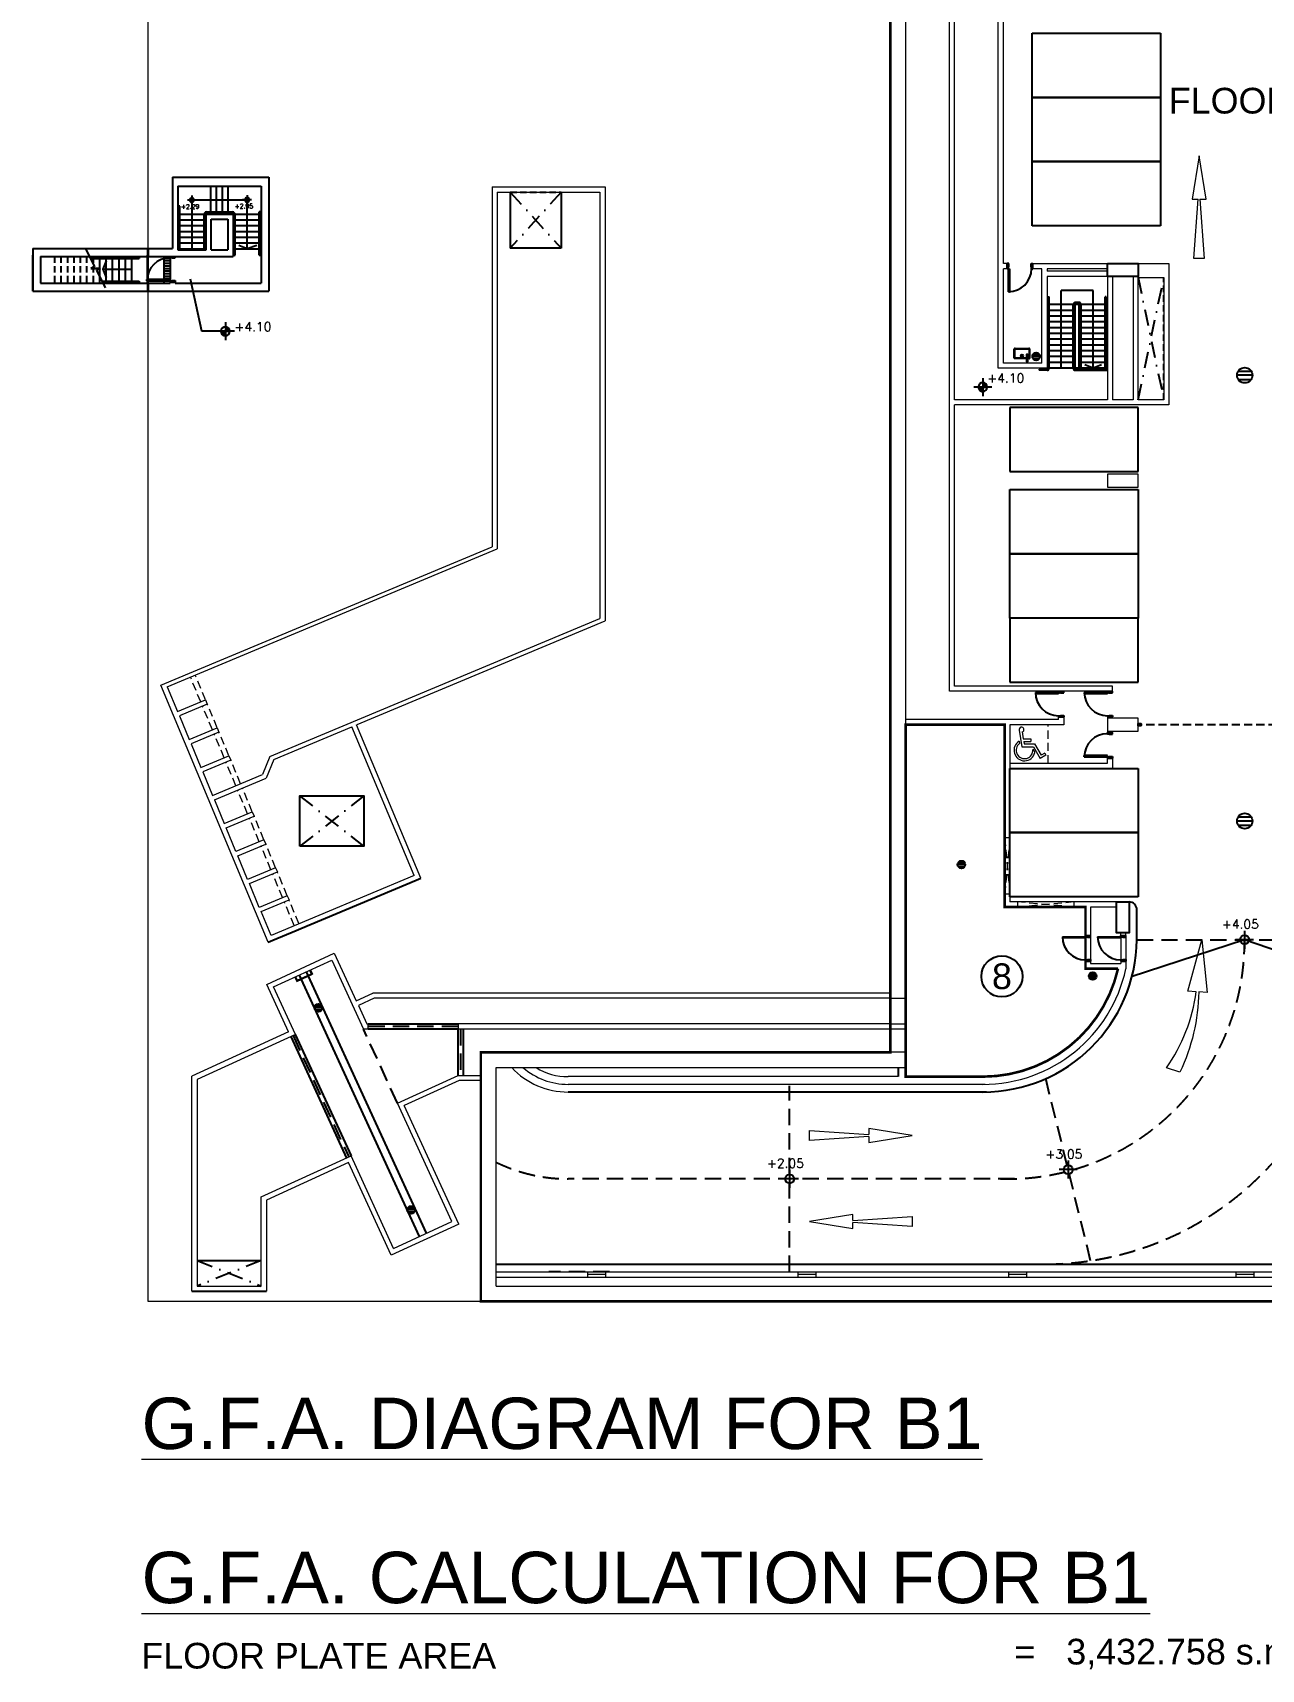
# Model space of a CAD drawing. Header units: millimetres. Extents: x 0 to 570263, y 0 to 232306.
# Drawn here: x 124764 to 172609, y 110732 to 174433 of the extents above; entities that cross this region are included whole.
import ezdxf

# ---------------------------------------------------------------- set-up
doc = ezdxf.new("R2010")
doc.units = ezdxf.units.MM
doc.header["$LTSCALE"] = 100
for name, pattern in [('3B50A-DLN-ARC-DWG-1001-P00-LB01$0$Hidden', [9.525, 6.35, -3.175]), ('3B50A-DLN-ARC-DWG-1001-P00-LB01$0$HIDDENX2', [19.05, 12.7, -6.35]), ('DASHDOT2', [12.7, 6.35, -3.175, 0, -3.175]), ('Hidden', [9.525, 6.35, -3.175]), ('HIDDEN2', [4.7625, 3.175, -1.5875]), ('HIDDENX2', [19.05, 12.7, -6.35])]:
    doc.linetypes.add(name, pattern=pattern)
for name, color, linetype in [('3B50A-DLN-ARC-DWG-1001-P00-LB01$0$3B50A-DLN-ARC-DWG-1002-P00-LB02$0$DLN240__', 1, 'Continuous'), ('3B50A-DLN-ARC-DWG-1001-P00-LB01$0$DLN240__', 1, 'Continuous'), ('3B50A-DLN-ARC-DWG-1001-P00-LB01$0$DLN810__', 7, 'Continuous'), ('3B50A-DLN-ARC-DWG-1001-P00-LB01$0$FITDOOR', 7, 'Continuous'), ('3B50A-DLN-ARC-DWG-1001-P00-LB01$0$LEVEL', 7, 'Continuous'), ('3B50A-DLN-ARC-DWG-1003-P00-LRXX$0$DLN240__', 1, 'Continuous'), ('A-COLS', 3, 'Continuous'), ('DLN030_2', 1, 'Continuous'), ('DLN045__', 7, 'Continuous'), ('DLN08250', 5, 'Continuous'), ('DLN08254', 3, 'Continuous'), ('DLN220__', 7, 'Continuous'), ('DLN240__', 1, 'Continuous'), ('DLN270__', 3, 'Continuous'), ('DLN280__', 3, 'Continuous'), ('DLN318__Louvres', 2, 'Continuous'), ('DLN660', 1, 'Continuous'), ('DLN720__', 4, 'Continuous'), ('DLN810__', 1, 'Continuous'), ('FITDOOR', 7, 'Continuous'), ('LAYOUT', 1, 'Continuous'), ('LEVEL', 1, 'Continuous')]:
    doc.layers.add(name, color=color, linetype=linetype)
for name, color, linetype, lineweight in [('3B50A-DLN-ARC-DWG-1001-P00-LB01$0$A-WALL', 7, 'Continuous', 9), ('A-DOOR', 6, 'Continuous', 9), ('A-WALL', 7, 'Continuous', 9), ('A030_1', 1, 'Continuous', 13), ('A829_ROAD', 1, 'Continuous', 0), ('Cat ladder', 1, 'Continuous', 0), ('Revision', 1, 'Continuous', 9)]:
    doc.layers.add(name, color=color, linetype=linetype, lineweight=lineweight)
doc.styles.add('romans', font='romans.shx')
doc.styles.get("Standard").update_dxf_attribs({"font": 'swiss.ttf'})

# ---------------------------------------------------------------- blocks, each defined once
blk = doc.blocks.new('*X45')
at = {"color": 0}
for p, q in [((45956, 42700), (46156, 42700)), ((45956, 42694), (46156, 42694)), ((45957, 42688), (46156, 42688)), ((45957, 42681), (46156, 42681)), ((45958, 42675), (46156, 42675)), ((45959, 42669), (46156, 42669)), ((45960, 42662), (46156, 42662)), ((45962, 42656), (46156, 42656)), ((45964, 42650), (46156, 42650)), ((45965, 42644), (46156, 42644)), ((45968, 42638), (46156, 42638)), ((45970, 42631), (46156, 42631)), ((45973, 42625), (46156, 42625)), ((45975, 42619), (46156, 42619)), ((45978, 42612), (46156, 42612)), ((45982, 42606), (46156, 42606)), ((45986, 42600), (46156, 42600)), ((45990, 42594), (46156, 42594)), ((45994, 42588), (46156, 42588)), ((45999, 42581), (46156, 42581)), ((46004, 42575), (46156, 42575)), ((46009, 42569), (46156, 42569)), ((46015, 42562), (46156, 42562)), ((46022, 42556), (46156, 42556)), ((46029, 42550), (46156, 42550)), ((46037, 42544), (46156, 42544)), ((46047, 42538), (46156, 42538)), ((46057, 42531), (46156, 42531)), ((46069, 42525), (46156, 42525)), ((46083, 42519), (46156, 42519)), ((46102, 42512), (46156, 42512)), ((46133, 42506), (46156, 42506))]:
    blk.add_line(p, q, dxfattribs=at)
blk = doc.blocks.new('*X44')
at = {"color": 0}
for p, q in [((46156, 42900), (46200, 42900)), ((46156, 42894), (46222, 42894)), ((46156, 42888), (46238, 42888)), ((46156, 42881), (46250, 42881)), ((46156, 42875), (46261, 42875)), ((46156, 42869), (46271, 42869)), ((46156, 42862), (46279, 42862)), ((46156, 42856), (46287, 42856)), ((46156, 42850), (46294, 42850)), ((46156, 42844), (46300, 42844)), ((46156, 42838), (46306, 42838)), ((46156, 42831), (46311, 42831)), ((46156, 42825), (46316, 42825)), ((46156, 42819), (46320, 42819)), ((46156, 42812), (46324, 42812)), ((46156, 42806), (46328, 42806)), ((46156, 42800), (46332, 42800)), ((46156, 42794), (46335, 42794)), ((46156, 42788), (46338, 42788)), ((46156, 42781), (46341, 42781)), ((46156, 42775), (46343, 42775)), ((46156, 42769), (46345, 42769)), ((46156, 42762), (46347, 42762)), ((46156, 42756), (46349, 42756)), ((46156, 42750), (46351, 42750)), ((46156, 42744), (46352, 42744)), ((46156, 42738), (46353, 42738)), ((46156, 42731), (46354, 42731)), ((46156, 42725), (46355, 42725)), ((46156, 42719), (46355, 42719)), ((46156, 42712), (46356, 42712)), ((46156, 42706), (46356, 42706))]:
    blk.add_line(p, q, dxfattribs=at)
blk = doc.blocks.new('ELFIN')
at = {"layer": 'LEVEL'}
for p, q in [((0, 0), (-0.5, 0)), ((0, 0.5), (0, 0)), ((0, 0), (0, -0.5)), ((0.5, 0), (0, 0))]:
    blk.add_line(p, q, dxfattribs=at)
for start, end in [(90, 180), (180, 270), (0, 90), (270, 0)]:
    blk.add_arc((0, 0), 0.25, start, end, dxfattribs=at)
at = {"layer": 'LEVEL', "xscale": 0.00125, "yscale": 0.00125, "zscale": 0.00125}
for name in ['*X44', '*X45']:
    blk.add_blockref(name, (-57.695, -53.381), dxfattribs=at)
at = {"layer": 'LEVEL', "style": 'romans'}
blk.add_attdef('ELFIN', (0.254, 0.347), '', height=0.5, dxfattribs=at)
blk = doc.blocks.new('ELEX')
at = {"layer": 'LEVEL'}
for p, q in [((0.5, 0), (-0.5, 0)), ((0, 0.5), (0, -0.5))]:
    blk.add_line(p, q, dxfattribs=at)
blk.add_circle((0, 0), 0.25, dxfattribs=at)
at = {"layer": 'LEVEL', "style": 'romans'}
blk.add_attdef('ELEX', (0.257, 0.354), '', height=0.5, dxfattribs=at)
blk = doc.blocks.new('A$C4FED4B1D')
at = {"color": 0}
for p, q in [((32874, -49336, 0), (32874, -48987, 0)), ((32891, -49317, 0), (32891, -48987, 0)), ((32909, -48952, 0), (33439, -48952, 0)), ((32909, -48969, 0), (33439, -48969, 0)), ((33457, -48987, 0), (33457, -49317, 0)), ((33474, -48987, 0), (33474, -49336, 0)), ((32874, -49317, 0), (32874, -49336, 0)), ((33458, -49352, 0), (32890, -49352, 0)), ((33439, -49335, 0), (32909, -49335, 0)), ((33474, -49317, 0), (33474, -49336, 0)), ((28350, -76950), (28350, -77300)), ((28650, -76950), (28650, -77300))]:
    blk.add_line(p, q, dxfattribs=at)
at = {"color": 0, "elevation": 0}
blk.add_lwpolyline([(33404, -49402), (33347, -49402), (33347, -49459), (33404, -49459)], close=True, dxfattribs=at)
blk.add_lwpolyline([(33361, -49402), (33361, -49173), (33389, -49173), (33389, -49402)], dxfattribs=at)
at = {"color": 0}
for radius in [46, 31.5]:
    blk.add_circle((33174, -49232, 0), radius, dxfattribs=at)
for centre, radius, start, end in [((32909, -48987, 0), 35, 90, 180), ((32909, -48987, 0), 18, 90, 180), ((33439, -48987, 0), 35, 0, 90), ((33439, -48987, 0), 18, 0, 90), ((32890, -49336, 0), 16, 180, 270), ((32909, -49317, 0), 18, 180, 270), ((33439, -49317, 0), 18, 270, 0), ((33458, -49336, 0), 16, 270, 0)]:
    blk.add_arc(centre, radius, start, end, dxfattribs=at)
at = {"layer": '3B50A-DLN-ARC-DWG-1001-P00-LB01$0$3B50A-DLN-ARC-DWG-1002-P00-LB02$0$DLN240__', "color": 0}
for p, q in [((3000, -43177), (850, -43177)), ((850, -43177), (850, -45120)), ((3000, -44167), (3000, -43177)), ((3000, -45072), (3000, -43205))]:
    blk.add_line(p, q, dxfattribs=at)
at = {"layer": '3B50A-DLN-ARC-DWG-1001-P00-LB01$0$3B50A-DLN-ARC-DWG-1002-P00-LB02$0$DLN240__', "color": 0, "linetype": '3B50A-DLN-ARC-DWG-1001-P00-LB01$0$Hidden', "ltscale": 0.2}
for p, q in [((2450, -45072), (2450, -45072)), ((3550, -45072), (3550, -45072))]:
    blk.add_line(p, q, dxfattribs=at)
at = {"layer": '3B50A-DLN-ARC-DWG-1001-P00-LB01$0$A-WALL', "color": 0}
for p, q in [((-850, -45070), (0, -45070)), ((-850, -46720), (3850, -46720))]:
    blk.add_line(p, q, dxfattribs=at)
at = {"layer": '3B50A-DLN-ARC-DWG-1001-P00-LB01$0$A-WALL', "color": 0, "lineweight": 25}
for p, q in [((0, -45370, 0), (200, -45370, 0)), ((0, -46370, 0), (200, -46370, 0))]:
    blk.add_line(p, q, dxfattribs=at)
at = {"layer": '3B50A-DLN-ARC-DWG-1001-P00-LB01$0$DLN240__', "color": 0}
for p, q in [((1588, -43721), (1588, -42641)), ((1813, -43721), (1813, -42641)), ((2038, -43721), (2038, -42641)), ((2263, -43721), (2263, -42641)), ((300, -43722), (1401, -43722)), ((300, -43947), (1401, -43947)), ((340, -45120), (340, -43422)), ((380, -43422), (340, -43422)), ((380, -45120), (380, -43422)), ((1321, -43987), (1321, -43742)), ((1361, -45120), (1361, -43744)), ((1401, -43922), (1401, -43922)), ((1421, -43642), (2430, -43642)), ((1421, -43682), (2430, -43682)), ((2450, -43722), (3550, -43722)), ((2450, -43947), (3550, -43947)), ((2490, -45320), (2490, -43742)), ((2530, -45320), (2530, -43742)), ((3470, -43979), (3470, -43642)), ((3510, -43642), (3470, -43642)), ((3470, -45320), (3470, -43947)), ((3510, -43960), (3510, -43642)), ((3510, -45320), (3510, -43947)), ((300, -44172), (1401, -44172)), ((300, -44397), (1401, -44397)), ((1321, -45120), (1321, -43987)), ((2450, -44172), (3550, -44172)), ((2450, -44397), (3550, -44397)), ((-3287, -45090), (-2939, -45773)), ((300, -44622), (1401, -44622)), ((300, -44847), (1401, -44847)), ((300, -45072), (1401, -45072)), ((2450, -44622), (3550, -44622)), ((2450, -44847), (3550, -44847)), ((2450, -45072), (3550, -45072)), ((-2939, -45773), (-3093, -45840)), ((-3093, -45840), (-2707, -45840)), ((-2707, -45840), (-3093, -45840)), ((-2707, -45840), (-2869, -45912)), ((2490, -45320), (2530, -45320)), ((3470, -45320), (3510, -45320)), ((-2869, -45912), (-2523, -46590)), ((-2625, -45870), (-1500, -45870)), ((0, -46330), (0, -46290))]:
    blk.add_line(p, q, dxfattribs=at)
at = {"layer": '3B50A-DLN-ARC-DWG-1001-P00-LB01$0$DLN240__', "color": 0, "linetype": '3B50A-DLN-ARC-DWG-1001-P00-LB01$0$HIDDENX2', "ltscale": 0.2}
for p, q in [((-4500, -45370), (-4500, -46420)), ((-4250, -45370), (-4250, -46420)), ((-4000, -45370), (-4000, -46420)), ((-3750, -45370), (-3750, -46420)), ((-3500, -45370), (-3500, -46420)), ((-3250, -45370), (-3250, -46420)), ((-3000, -45370), (-3000, -46420)), ((-2750, -46145), (-2750, -46420))]:
    blk.add_line(p, q, dxfattribs=at)
at = {"layer": '3B50A-DLN-ARC-DWG-1001-P00-LB01$0$DLN240__', "color": 0, "elevation": 0}
for points in [[(2677, -44932), (3000, -45067), (3373, -44932)], [(-2491, -45548), (-2625, -45870), (-2491, -46193)]]:
    blk.add_lwpolyline(points, dxfattribs=at)
at = {"layer": '3B50A-DLN-ARC-DWG-1001-P00-LB01$0$DLN240__', "color": 0}
for centre, radius, start, end in [((1421, -43742, 0), 100, 89.99527, 179.97265), ((1421, -43742, 0), 60, 89.99213, 179.95443), ((2430, -43742, 0), 100, 0.00038, 90), ((2430, -43742, 0), 60, 0.00038, 90)]:
    blk.add_arc(centre, radius, start, end, dxfattribs=at)
at = {"layer": '3B50A-DLN-ARC-DWG-1001-P00-LB01$0$DLN810__', "color": 0}
for p, q in [((-250, -45370), (-250, -46420)), ((0, -45450), (-250, -45450)), ((0, -45550), (-250, -45550)), ((0, -45650), (-250, -45650)), ((0, -45750), (-250, -45750)), ((0, -45850), (-250, -45850)), ((0, -45370), (0, -46420)), ((0, -45950), (-250, -45950)), ((0, -46050), (-250, -46050)), ((0, -46150), (-250, -46150)), ((0, -46250), (-250, -46250))]:
    blk.add_line(p, q, dxfattribs=at)
at = {"layer": '3B50A-DLN-ARC-DWG-1001-P00-LB01$0$FITDOOR', "color": 0}
for p, q in [((0, -45420, 0), (0, -45370, 0)), ((0, -45370, 0), (37, -45370, 0)), ((0, -45420, 0), (75, -45420, 0)), ((37, -45382, 0), (37, -45370, 0)), ((75, -45433, 0), (75, -45420, 0)), ((75, -45433, 0), (200, -45433, 0)), ((162, -45370, 0), (200, -45370, 0)), ((162, -45382, 0), (162, -45370, 0)), ((200, -45433, 0), (200, -45370, 0)), ((-900, -46320, 0), (-900, -46275, 0)), ((0, -46275, 0), (-900, -46275, 0)), ((-900, -46320, 0), (0, -46320, 0)), ((0, -46320, 0), (0, -46275, 0)), ((0, -46320, 0), (75, -46320, 0)), ((0, -46320, 0), (0, -46370, 0)), ((0, -46370, 0), (37, -46370, 0)), ((37, -46358, 0), (37, -46370, 0)), ((75, -46308, 0), (200, -46308, 0)), ((75, -46308, 0), (75, -46320, 0)), ((162, -46358, 0), (162, -46370, 0)), ((162, -46370, 0), (200, -46370, 0)), ((200, -46308, 0), (200, -46370, 0))]:
    blk.add_line(p, q, dxfattribs=at)
blk.add_arc((0, -46320, 0), 900, 90, 180, dxfattribs=at)
at = {"layer": '3B50A-DLN-ARC-DWG-1001-P00-LB01$0$LEVEL', "color": 0, "elevation": 0}
blk.add_lwpolyline([(1805, -48284), (1241, -48284), (797, -46255)], dxfattribs=at)
at = {"layer": '3B50A-DLN-ARC-DWG-1003-P00-LRXX$0$DLN240__', "color": 0}
for p, q in [((-5350, -45360), (-5350, -45400)), ((-3124, -45410), (-1200, -45410)), ((-3104, -45450), (-1200, -45450)), ((-2750, -45370), (-2750, -45840)), ((-2750, -45840), (-2750, -46145)), ((-2500, -45370), (-2500, -46420)), ((-2250, -45370), (-2250, -46420)), ((-2000, -45370), (-2000, -46420)), ((-1750, -45370), (-1750, -46420)), ((-1500, -45370), (-1500, -46420)), ((-1200, -45410), (-1200, -45450)), ((-875, -46420), (-875, -45320)), ((-850, -46420), (-850, -45320)), ((-2650, -46340), (-1200, -46340)), ((-2630, -46380), (-1200, -46380)), ((-1200, -46340), (-1200, -46380)), ((-1200, -46420), (-1200, -46420))]:
    blk.add_line(p, q, dxfattribs=at)
at = {"layer": 'A-COLS', "color": 0, "lineweight": 18}
for p, q in [((28650, -74250), (28650, 700)), ((28050, 100), (28050, -74250)), ((37700, -45650), (36500, -45650)), ((37700, -53850), (36500, -53850)), ((36500, -53850), (36500, -54350)), ((37700, -54350), (37700, -53850)), ((36500, -54350), (37700, -54350)), ((37700, -63350), (36500, -63350)), ((36500, -63350), (36500, -63850)), ((37700, -63850), (37700, -63350)), ((36500, -63850), (37700, -63850)), ((28050, -74250), (28650, -74250)), ((28650, -76350), (12100, -76350)), ((12100, -76350), (12100, -86050)), ((28650, -76950), (28650, -76350)), ((12700, -85450), (12700, -76950)), ((12700, -76950), (28650, -76950)), ((12700, -85450), (57840, -85450)), ((12100, -86050), (58011, -86050))]:
    blk.add_line(p, q, dxfattribs=at)
at = {"layer": 'A-COLS', "color": 0}
for points in [[(36500, -45650), (37700, -45650), (37700, -46150), (36500, -46150)], [(36850, -70500), (37350, -70500), (37350, -71700), (36850, -71700)]]:
    blk.add_lwpolyline(points, close=True, dxfattribs=at)
at = {"layer": 'A-COLS', "color": 0, "lineweight": 18, "elevation": 0}
blk.add_lwpolyline([(28050, -75250), (28650, -75250), (28650, -75450), (28050, -75450)], close=True, dxfattribs=at)
at = {"layer": 'A-DOOR', "color": 0}
for p, q in [((16952, -85000), (16250, -85000)), ((25152, -85000), (24450, -85000)), ((33351, -85000), (32649, -85000)), ((42201, -85000), (41499, -85000))]:
    blk.add_line(p, q, dxfattribs=at)
for points in [[(16250, -84900, 0), (16250, -85100, 0)], [(16952, -84900, 0), (16952, -85100, 0)], [(24450, -84900, 0), (24450, -85100, 0)], [(25152, -84900, 0), (25152, -85100, 0)], [(32649, -84900, 0), (32649, -85100, 0)], [(33351, -84900, 0), (33351, -85100, 0)], [(41499, -84900, 0), (41499, -85100, 0)], [(42201, -84900, 0), (42201, -85100, 0)]]:
    blk.add_polyline3d(points, dxfattribs=at)
at = {"layer": 'A-WALL', "color": 0}
for p, q in [((30350, -62300), (30350, 300)), ((30550, -50950), (30550, 300)), ((32250, -49725), (32250, 300)), ((32450, -45650), (32450, -28150)), ((12540, -42670), (12540, -56671)), ((12540, -42670), (16940, -42670)), ((16940, -42670), (16940, -59558)), ((12740, -42870), (12740, -56761)), ((12740, -42870), (16740, -42870)), ((13750, -42870), (15730, -42870)), ((16740, -42870), (16740, -59468)), ((32595, -45650), (32450, -45650)), ((32595, -45650), (32450, -45650)), ((32450, -49525), (32450, -45850)), ((32595, -45850), (32450, -45850)), ((33950, -45850), (33595, -45850)), ((36500, -45850), (34150, -45850)), ((38900, -45650), (38900, -51150)), ((36501, -45950), (34150, -45950)), ((36501, -46150), (34150, -46150)), ((36500, -46150), (36500, -50950)), ((36700, -46150), (36700, -50950)), ((37500, -46150), (37500, -50950)), ((37700, -50950), (37700, -46150)), ((37700, -46200), (38700, -46200)), ((38700, -46200), (38700, -50950)), ((36500, -50950), (30550, -50950)), ((37500, -50950), (36700, -50950)), ((38700, -50950), (37700, -50950)), ((30550, -62099), (30550, -51150)), ((38900, -51150), (30550, -51150)), ((917, -61527), (12540, -56671)), ((-110, -62130), (12740, -56761)), ((3889, -64838), (16740, -59468)), ((7281, -63594), (16940, -59558)), ((-356, -62059), (917, -61527)), ((3823, -72062), (-356, -62059)), ((-110, -62130), (291, -63090)), ((36700, -62300), (30350, -62300)), ((36700, -62100), (30550, -62099)), ((36700, -62300), (36700, -62100)), ((291, -63090), (1380, -62635)), ((1449, -62801), (360, -63256)), ((1380, -62635), (1449, -62801)), ((360, -63256), (746, -64178)), ((4037, -64949), (7081, -63678)), ((9502, -69472), (7081, -63678)), ((9763, -69580), (7265, -63600)), ((32500, -70700), (32500, -63600)), ((32700, -63600), (32700, -70500)), ((34800, -63300), (34800, -63600)), ((746, -64178), (1835, -63723)), ((1904, -63890), (815, -64344)), ((1835, -63723), (1904, -63890)), ((815, -64344), (1201, -65267)), ((1201, -65267), (2290, -64812)), ((2290, -64812), (2359, -64978)), ((3889, -64838), (3598, -65544)), ((4037, -64949), (3737, -65682)), ((2359, -64978), (1270, -65433)), ((1270, -65433), (1656, -66356)), ((1656, -66356), (3598, -65544)), ((32700, -65100), (36500, -65100)), ((1725, -66522), (3737, -65682)), ((1725, -66522), (2111, -67445)), ((2111, -67445), (3199, -66990)), ((2180, -67611), (3269, -67156)), ((3199, -66990), (3269, -67156)), ((2566, -68534), (2180, -67611)), ((3654, -68079), (2566, -68534)), ((3654, -68079), (3724, -68245)), ((32700, -68000), (32500, -68000)), ((2635, -68700), (3724, -68245)), ((3020, -69622), (2635, -68700)), ((4109, -69167), (3020, -69622)), ((3090, -69788), (4179, -69334)), ((4109, -69167), (4179, -69334)), ((3475, -70711), (3090, -69788)), ((9502, -69472), (3930, -71800)), ((5096, -71530), (9763, -69580)), ((4564, -70256), (3475, -70711)), ((3545, -70877), (4634, -70422)), ((4564, -70256), (4634, -70422)), ((32700, -70200), (32500, -70200)), ((35650, -70700), (32500, -70700)), ((36850, -70500), (32700, -70500)), ((33000, -70500), (33000, -70700)), ((35200, -70500), (35200, -70700)), ((36850, -70500), (35650, -70500)), ((35650, -70700), (35650, -71825)), ((36850, -70700), (35850, -70700)), ((36850, -70700), (35850, -70700)), ((35850, -70700), (35850, -71825)), ((3930, -71800), (3545, -70877)), ((3823, -72062), (5096, -71530)), ((35650, -72805), (35650, -71805)), ((35850, -71805), (35850, -72805)), ((37022, -71805), (37022, -71700)), ((37022, -71803), (37022, -72807)), ((37222, -71805), (37222, -71700)), ((37222, -71803), (37222, -72807)), ((3761, -73707), (6396, -72497)), ((6396, -72497), (7247, -74350)), ((4026, -73805), (6298, -72762)), ((6298, -72762), (7533, -75450)), ((35650, -72805), (35650, -73100)), ((35650, -73100), (36915, -73100)), ((35850, -72805), (35850, -72900)), ((35850, -72900), (37022, -72900)), ((4612, -75560), (3761, -73707)), ((4878, -75659), (4026, -73805)), ((7247, -74350), (7900, -74050)), ((7944, -74250), (7331, -74532)), ((28050, -74050), (7900, -74050)), ((28050, -74250), (7944, -74250)), ((7331, -74532), (7661, -75250)), ((4612, -75560), (850, -77276)), ((4878, -75659), (1050, -77405)), ((7715, -75450), (7533, -75450)), ((7661, -75250), (7715, -75250)), ((7715, -75450), (7715, -75250)), ((28050, -75250), (11215, -75250)), ((11215, -75250), (11215, -75450)), ((28050, -75450), (11215, -75450)), ((850, -85650), (850, -77276)), ((1050, -77405), (1050, -85450)), ((8854, -78328), (11215, -77250)), ((11259, -77450), (9120, -78427)), ((11215, -77250), (12100, -77250)), ((12100, -77450), (11259, -77450)), ((28350, -77300), (15500, -77300)), ((31742, -77600), (15500, -77600)), ((31650, -77300), (28650, -77300)), ((10973, -82939), (8854, -78328)), ((11238, -83037), (9120, -78427)), ((3550, -81980), (7048, -80384)), ((6949, -80648), (3750, -82109)), ((8603, -84248), (6949, -80648)), ((8701, -83983), (7048, -80384)), ((3550, -85450), (3550, -81980)), ((3750, -82109), (3750, -85650)), ((11238, -83037), (8603, -84248)), ((8701, -83983), (10973, -82939)), ((16250, -85100), (16952, -85100)), ((24450, -85100), (25152, -85100)), ((24450, -85100), (25152, -85100)), ((32649, -85100), (33351, -85100)), ((32649, -85100), (33351, -85100)), ((41499, -85100), (42201, -85100)), ((41499, -85100), (42201, -85100)), ((3750, -85650), (850, -85650)), ((1050, -85450), (3550, -85450))]:
    blk.add_line(p, q, dxfattribs=at)
at = {"layer": 'A-WALL', "color": 0, "lineweight": 25}
for p, q in [((32595, -45850, 0), (32595, -45650, 0)), ((33595, -45850, 0), (33595, -45650, 0)), ((34600, -62300, 0), (34800, -62300, 0)), ((36500, -62300, 0), (36700, -62300, 0)), ((34600, -63300, 0), (34800, -63300, 0)), ((36500, -63300, 0), (36700, -63300, 0)), ((36500, -63900, 0), (36700, -63900, 0)), ((36500, -64900, 0), (36700, -64900, 0)), ((35650, -71805, 0), (35850, -71805, 0)), ((37022, -71805, 0), (37222, -71805, 0)), ((35650, -72805, 0), (35850, -72805, 0)), ((37022, -72805, 0), (37222, -72805, 0))]:
    blk.add_line(p, q, dxfattribs=at)
at = {"layer": 'A-WALL', "color": 0, "lineweight": 18}
for p, q in [((33595, -45650), (38900, -45650)), ((33950, -49525), (33950, -45850)), ((34150, -45850), (34150, -45950)), ((34150, -46150), (34150, -49725)), ((33950, -49525), (32450, -49525)), ((34150, -49725), (32250, -49725)), ((34600, -63400), (28650, -63400)), ((32500, -63600), (28650, -63600)), ((34800, -63600), (32700, -63600)), ((34600, -63400), (34600, -63300)), ((34600, -63300), (34800, -63300)), ((36700, -63300), (36500, -63300)), ((36500, -63300), (36500, -63350)), ((36700, -63350), (36700, -63300)), ((36500, -63850), (36500, -63900)), ((36700, -63900), (36500, -63900)), ((36700, -63900), (36700, -63850)), ((36500, -64900), (36700, -64900)), ((36500, -65100), (36500, -64900)), ((36700, -64900), (36700, -65300)), ((36700, -65300), (32700, -65300)), ((37222, -72805), (37022, -72805)), ((37022, -72807), (37022, -72900)), ((37222, -72807), (37222, -73100)), ((12700, -84900), (46350, -84900)), ((12700, -85100), (57667, -85100))]:
    blk.add_line(p, q, dxfattribs=at)
at = {"layer": 'A-WALL', "color": 0, "linetype": 'HIDDEN2'}
for p, q in [((1195, -62712), (794, -61752)), ((1380, -62635), (979, -61675)), ((1650, -63801), (1265, -62878)), ((1835, -63723), (1449, -62801)), ((2105, -64889), (1720, -63967)), ((2290, -64812), (1904, -63890)), ((2560, -65978), (2175, -65055)), ((2745, -65901), (2359, -64978)), ((3015, -67067), (2629, -66144)), ((3199, -66990), (2814, -66067)), ((3470, -68156), (3084, -67233)), ((3654, -68079), (3269, -67156)), ((32500, -68000), (32700, -70200)), ((32700, -68000), (32500, -70200)), ((3925, -69245), (3539, -68322)), ((4109, -69167), (3724, -68245)), ((4380, -70333), (3994, -69411)), ((4564, -70256), (4179, -69334)), ((4835, -71422), (4449, -70499)), ((5019, -71345), (4634, -70422)), ((35200, -70700), (33000, -70500)), ((35200, -70500), (33000, -70700))]:
    blk.add_line(p, q, dxfattribs=at)
at = {"layer": 'A-WALL', "color": 0}
for centre, radius, start, end in [((31650, -71900, 0), 5700, 270, 347.8468), ((31650, -71900, 0), 5400, 270, 347.1604), ((15500, -74900, 0), 2700, 229.39894, 270), ((15500, -74900, 0), 2400, 238.6678, 270)]:
    blk.add_arc(centre, radius, start, end, dxfattribs=at)
at = {"layer": 'A030_1', "color": 0}
for p, q in [((33064, -63814), (33164, -64459)), ((33068, -64242), (33082, -64330)), ((33185, -63882), (33226, -64146)), ((33226, -64146), (33526, -64146)), ((33243, -64255), (33526, -64255)), ((33243, -64255), (33257, -64350)), ((33526, -64146), (33526, -64255)), ((33164, -64459), (33619, -64459)), ((33257, -64350), (33666, -64350)), ((33598, -64559), (33672, -64687)), ((33619, -64459), (33883, -64917)), ((33666, -64350), (33918, -64787)), ((34108, -64788), (33883, -64917)), ((34060, -64705), (33918, -64787)), ((34060, -64705), (34108, -64788))]:
    blk.add_line(p, q, dxfattribs=at)
at = {"layer": 'A030_1', "color": 0, "linetype": 'Hidden', "ltscale": 0.5, "elevation": 0}
blk.add_lwpolyline([(32700, -65100), (34200, -65100), (34200, -63600), (32700, -63600)], close=True, dxfattribs=at)
at = {"layer": 'A030_1', "color": 0}
for centre, radius, start, end in [((33157, -63791), 95.5, 287.21298, 193.94427), ((33273, -64596), 409, 120, 347.15142), ((33273, -64596), 327, 125.68534, 6.41136)]:
    blk.add_arc(centre, radius, start, end, dxfattribs=at)
at = {"layer": 'A829_ROAD', "color": 0}
for p, q in [((40071, -41456), (39800, -43143)), ((40342, -43143), (40071, -41456)), ((39800, -43143), (40034, -43143)), ((39872, -45456), (40034, -43143)), ((40107, -43143), (40269, -45456)), ((40107, -43143), (40342, -43143)), ((40269, -45456), (39872, -45456)), ((24900, -79787, 0), (24900, -79390, 0)), ((24900, -79390, 0), (27213, -79552, 0)), ((27213, -79625, 0), (24900, -79787, 0)), ((28900, -79589, 0), (27213, -79317, 0)), ((27213, -79317, 0), (27213, -79552, 0)), ((27213, -79860, 0), (28900, -79589, 0)), ((27213, -79625, 0), (27213, -79860, 0)), ((26587, -82668, 0), (24900, -82939, 0)), ((26587, -82903, 0), (26587, -82668, 0)), ((26587, -82903, 0), (28900, -82740, 0)), ((28900, -82740, 0), (28900, -83138, 0)), ((24900, -82939, 0), (26587, -83210, 0)), ((28900, -83138, 0), (26587, -82975, 0)), ((26587, -83210, 0), (26587, -82975, 0))]:
    blk.add_line(p, q, dxfattribs=at)
at = {"layer": 'A829_ROAD', "color": 0, "ltscale": 3}
blk.add_lwpolyline([(39958, -73994), (39633, -73971), (40173, -71970), (40381, -74024), (40056, -74001, -0.109506), (39322, -77124), (38797, -76961, 0.12307), (39958, -73994)], format="xyb", dxfattribs=at)
at = {"layer": 'Cat ladder', "color": 0}
for p, q in [((5435, -73158), (5497, -73294)), ((5471, -73141), (5550, -73314)), ((4852, -73424), (4931, -73597)), ((4889, -73407), (4951, -73544)), ((4931, -73597), (5550, -73314)), ((4951, -73544), (5497, -73294))]:
    blk.add_line(p, q, dxfattribs=at)
at = {"layer": 'DLN030_2', "color": 0}
blk.add_lwpolyline([(3823, -72062), (4007, -71984), (4912, -71607), (5096, -71530), (9579, -69657), (9763, -69580)], dxfattribs=at)
at = {"layer": 'DLN030_2', "color": 0, "elevation": 0}
blk.add_lwpolyline([(850, -85650), (1050, -85650), (3550, -85650), (3750, -85650)], dxfattribs=at)
at = {"layer": 'DLN220__', "color": 0, "linetype": 'HIDDENX2', "ltscale": 0.2}
for p, q in [((13250, -42870), (15230, -42870)), ((38700, -50950), (38700, -46200))]:
    blk.add_line(p, q, dxfattribs=at)
at = {"layer": 'DLN220__', "color": 0, "linetype": 'Continuous', "ltscale": 0.2}
for p, q in [((13250, -42870), (13250, -45050)), ((15230, -42870), (15230, -45050)), ((15230, -45050), (13250, -45050)), ((1050, -84450), (3550, -84450))]:
    blk.add_line(p, q, dxfattribs=at)
at = {"layer": 'DLN220__', "color": 0, "linetype": 'Hidden', "ltscale": 0.5}
blk.add_line((45950, -63600), (37750, -63600), dxfattribs=at)
at = {"layer": 'DLN220__', "color": 0}
blk.add_lwpolyline([(37700, -63550), (37800, -63550), (37800, -63575), (37750, -63575), (37750, -63625), (37800, -63625), (37800, -63650), (37700, -63650)], close=True, dxfattribs=at)
at = {"layer": 'DLN240__', "color": 0}
for p, q in [((0, -45070), (0, -45070)), ((-5350, -45360), (-5350, -45400)), ((34190, -49725), (34190, -46950)), ((34230, -49726), (34230, -46950)), ((35950, -46700), (34700, -46700)), ((34700, -49725), (34700, -46700)), ((35950, -49725), (35950, -46700)), ((36420, -49725), (36420, -46950)), ((36460, -49725), (36460, -46950)), ((35250, -47250), (34150, -47250)), ((35250, -47475), (34150, -47475)), ((35250, -47700), (34150, -47700)), ((35170, -49725), (35170, -47250)), ((35210, -49725), (35210, -47250)), ((35250, -49725), (35250, -47250)), ((35400, -47250), (35250, -47250)), ((35400, -49725), (35400, -47250)), ((36500, -47250), (35400, -47250)), ((36500, -47475), (35400, -47475)), ((35842, -47700), (35400, -47700)), ((35440, -49725), (35440, -47250)), ((35480, -49725), (35480, -47250)), ((36500, -47700), (35842, -47700)), ((35250, -47925), (34150, -47925)), ((35250, -48150), (34150, -48150)), ((35250, -48375), (34150, -48375)), ((36500, -47925), (35400, -47925)), ((36500, -48150), (35400, -48150)), ((36500, -48375), (35400, -48375)), ((35250, -48600), (34150, -48600)), ((35250, -48825), (34150, -48825)), ((36500, -48600), (35400, -48600)), ((36500, -48825), (35400, -48825)), ((35250, -49050), (34150, -49050)), ((35250, -49275), (34150, -49275)), ((35250, -49500), (34150, -49500)), ((36500, -49050), (35400, -49050)), ((36500, -49275), (35400, -49275)), ((36500, -49500), (35400, -49500)), ((33850, -49765), (33850, -49805)), ((34150, -49765), (33850, -49765)), ((34150, -49805), (33850, -49805)), ((35250, -49725), (34150, -49725)), ((35400, -49725), (35250, -49725)), ((35250, -49765), (36500, -49765)), ((35250, -49805), (36500, -49805)), ((36500, -49725), (35400, -49725))]:
    blk.add_line(p, q, dxfattribs=at)
at = {"layer": 'DLN240__', "color": 0, "linetype": 'HIDDENX2', "ltscale": 0.2}
for p, q in [((34190, -46950), (34230, -46950)), ((36460, -46950), (36420, -46950)), ((35400, -47170), (35250, -47170)), ((35400, -47210), (35250, -47210))]:
    blk.add_line(p, q, dxfattribs=at)
at = {"layer": 'DLN240__', "color": 0}
for points in [[(36273, -49591), (35950, -49725), (35627, -49591)], [(46050, -73413), (41845, -71969), (37429, -73414)]]:
    blk.add_lwpolyline(points, dxfattribs=at)
at = {"layer": 'DLN240__', "color": 0, "linetype": 'HIDDENX2', "ltscale": 0.2}
for centre, radius, start, end in [((35250, -47250, 0), 80, 90, 180.00107), ((35250, -47250, 0), 40, 90, 180.00107), ((35400, -47250, 0), 80, 360, 90), ((35400, -47250, 0), 40, 360, 90)]:
    blk.add_arc(centre, radius, start, end, dxfattribs=at)
at = {"layer": 'DLN240__', "color": 0}
for centre, radius, start, end in [((34150, -49725, 0), 40, 269.99874, 359.99808), ((34150, -49725, 0), 80, 269.99874, 359.99808), ((35250, -49725), 80, 180.00192, 270.00126), ((35250, -49725), 40, 180.00192, 270.00126)]:
    blk.add_arc(centre, radius, start, end, dxfattribs=at)
at = {"layer": 'DLN270__', "color": 0, "linetype": 'Continuous', "lineweight": 18}
for p, q in [((-850, -86050), (-850, 100)), ((12100, -86050), (-850, -86050))]:
    blk.add_line(p, q, dxfattribs=at)
at = {"layer": 'DLN280__', "color": 0, "linetype": 'DASHDOT2'}
for p, q in [((13250, -42870), (15230, -45050)), ((15230, -42870), (13250, -45050)), ((37700, -46200), (38700, -50950)), ((37700, -50950), (38700, -46200)), ((7550, -66367), (5050, -68334)), ((7550, -68334), (5050, -66367)), ((7550, -68334), (5050, -66367)), ((7550, -66367), (5050, -68334)), ((3550, -84450), (1050, -85450)), ((1050, -84450), (3550, -85450))]:
    blk.add_line(p, q, dxfattribs=at)
at = {"layer": 'DLN280__', "color": 0, "linetype": 'Continuous', "ltscale": 0.2, "elevation": 0}
blk.add_lwpolyline([(5050, -68334), (5050, -66367), (7550, -66367), (7550, -68334)], close=True, dxfattribs=at)
blk.add_lwpolyline([(5050, -68334), (5050, -66367), (7550, -66367), (7550, -68334)], close=True, dxfattribs=at)
at = {"layer": 'DLN318__Louvres', "color": 0}
for p, q in [((4696, -75743), (6866, -80467)), ((4877, -75659), (7048, -80384)), ((7715, -75250), (11215, -75250)), ((11215, -75450), (7715, -75450)), ((11215, -77250), (11215, -75450)), ((11415, -75450), (11415, -77250))]:
    blk.add_line(p, q, dxfattribs=at)
at = {"layer": 'DLN318__Louvres', "color": 0, "linetype": 'Hidden'}
for p, q in [((4787, -75701), (6957, -80425)), ((11215, -75350), (7715, -75350)), ((11315, -75450), (11315, -77250))]:
    blk.add_line(p, q, dxfattribs=at)
at = {"layer": 'DLN660', "color": 0}
for p, q in [((33572, -39182, 0), (33572, -36682, 0)), ((33572, -36682, 0), (38572, -36682, 0)), ((38572, -36682, 0), (38572, -39182, 0)), ((33572, -41682, 0), (33572, -39182, 0)), ((33572, -39182, 0), (38572, -39182, 0)), ((38572, -39182, 0), (33572, -39182, 0)), ((38572, -39182, 0), (38572, -41682, 0)), ((33572, -44182, 0), (33572, -41682, 0)), ((33572, -41682, 0), (38572, -41682, 0)), ((38572, -41682, 0), (33572, -41682, 0)), ((38572, -41682, 0), (38572, -44182, 0)), ((38572, -44182, 0), (33572, -44182, 0)), ((37700, -51250), (32700, -51250)), ((32700, -51250), (32700, -53750)), ((37700, -53750), (37700, -51250)), ((32700, -53750), (37700, -53750)), ((32700, -56950), (32700, -54450)), ((32700, -54450), (37700, -54450)), ((37700, -54450), (37700, -56950)), ((37700, -56950), (32700, -56950)), ((32700, -59450), (32700, -56950)), ((32700, -56950), (37700, -56950)), ((37700, -56950), (37700, -59450)), ((37700, -59450), (32700, -59450)), ((32700, -59450), (32700, -61950)), ((37700, -59450), (32700, -59450)), ((37700, -61950), (37700, -59450)), ((32700, -61950), (37700, -61950)), ((32700, -67800), (32700, -65300)), ((32700, -65300), (37700, -65300)), ((37700, -65300), (37700, -67800)), ((32700, -70300), (32700, -67800)), ((32700, -67800), (37700, -67800)), ((37700, -67800), (32700, -67800)), ((37700, -67800), (37700, -70300)), ((37700, -70300), (32700, -70300))]:
    blk.add_line(p, q, dxfattribs=at)
at = {"layer": 'DLN720__', "color": 0}
for p, q in [((100, -42292), (100, -45070)), ((100, -42292), (3850, -42292)), ((300, -42642), (300, -45120)), ((300, -42642), (3550, -42642)), ((3550, -42642), (3550, -46420)), ((3850, -42292), (3850, -46720)), ((1401, -45120), (1401, -43722)), ((1401, -43722), (2450, -43722)), ((1601, -45120), (1601, -43922)), ((1601, -43922), (2250, -43922)), ((2250, -43922), (2250, -45120)), ((2450, -43722), (2450, -45370)), ((-5350, -45070), (-5350, -46720)), ((-5350, -45070), (-875, -45070)), ((-875, -45070), (-875, -45370)), ((-850, -45070), (-850, -45370)), ((-850, -45070), (100, -45070)), ((300, -45120), (1401, -45120)), ((1601, -45120), (2250, -45120)), ((-5350, -46420), (-5350, -45320)), ((-5350, -45320), (-5350, -46420)), ((-5050, -45370), (-5050, -46420)), ((-5050, -45370), (-875, -45370)), ((-850, -45370), (2450, -45370)), ((-5350, -46340), (-5350, -46380)), ((-5350, -46340), (-5350, -46380)), ((-5350, -46720), (-5350, -46420)), ((-5050, -46420), (-875, -46420)), ((-875, -46420), (-875, -46720)), ((-850, -46420), (0, -46420)), ((-850, -46420), (-850, -46720)), ((0, -46370), (0, -46420)), ((200, -46370), (0, -46370)), ((200, -46370), (200, -46420)), ((200, -46420), (3550, -46420)), ((200, -46420), (200, -46420)), ((-5350, -46720), (-875, -46720)), ((-850, -46720), (3850, -46720))]:
    blk.add_line(p, q, dxfattribs=at)
at = {"layer": 'DLN810__', "color": 0}
for p, q in [((33879, -49268, 0), (33579, -49268, 0)), ((33857, -49191, 0), (33602, -49191, 0)), ((33851, -49354, 0), (33606, -49354, 0)), ((42150, -50000), (41550, -50000)), ((42108, -49847), (41597, -49847)), ((42095, -50174), (41605, -50174)), ((42150, -67350), (41550, -67350)), ((42108, -67197), (41597, -67197)), ((42095, -67524), (41605, -67524)), ((30966, -69044), (30666, -69044)), ((30945, -68967), (30690, -68967)), ((30939, -69131), (30694, -69131)), ((37650, -71970), (37650, -70800)), ((5298, -73221), (9973, -83398)), ((5025, -73346), (9701, -83524)), ((36079, -73385), (35779, -73385)), ((36058, -73308), (35803, -73308)), ((36051, -73472), (35807, -73472)), ((5924, -74622, 0), (5624, -74622, 0)), ((5903, -74546, 0), (5647, -74546, 0)), ((5896, -74709, 0), (5652, -74709, 0)), ((31796, -77899), (15500, -77900)), ((9538, -82485, 0), (9238, -82485, 0)), ((9517, -82408, 0), (9262, -82408, 0)), ((9511, -82572, 0), (9266, -82572, 0)), ((12700, -84600), (46050, -84600))]:
    blk.add_line(p, q, dxfattribs=at)
at = {"layer": 'DLN810__', "color": 0, "linetype": 'Hidden'}
for p, q in [((37650, -71970), (46350, -71970)), ((8854, -78328), (7533, -75450)), ((24125, -84900), (24125, -77656)), ((35846, -84464), (34102, -77377)), ((32887, -81278), (15501, -81279)), ((17112, -84900), (14750, -84900))]:
    blk.add_line(p, q, dxfattribs=at)
at = {"layer": 'DLN810__', "color": 0}
for centre, radius in [((33729, -49268, 0), 150), ((41850, -50000), 300), ((41850, -67350), 300), ((30816, -69044), 150), ((35929, -73385), 150), ((5774, -74622, 0), 150), ((9388, -82485, 0), 150)]:
    blk.add_circle(centre, radius, dxfattribs=at)
for centre, radius, start, end in [((37350, -70800), 300, 0, 90.89322), ((31650, -71900, 0), 6000, 270, 359.33148)]:
    blk.add_arc(centre, radius, start, end, dxfattribs=at)
at = {"layer": 'DLN810__', "color": 0, "linetype": 'Hidden'}
for centre, radius, start, end in [((32615, -72053, 0), 9228, 268.31992, 0.30665), ((34040, -72591, 0), 12010, 270.47965, 0.56955), ((15500, -74899, 0), 6380, 243.96513, 270)]:
    blk.add_arc(centre, radius, start, end, dxfattribs=at)
at = {"layer": 'FITDOOR', "color": 0}
for p, q in [((32658, -45650, 0), (32595, -45650, 0)), ((32595, -45688, 0), (32595, -45650, 0)), ((32607, -45688, 0), (32595, -45688, 0)), ((32595, -45850, 0), (32595, -45813, 0)), ((32607, -45813, 0), (32595, -45813, 0)), ((32645, -45850, 0), (32595, -45850, 0)), ((32645, -45850, 0), (32645, -45775, 0)), ((32658, -45775, 0), (32645, -45775, 0)), ((32645, -45850, 0), (32690, -45850, 0)), ((32645, -46750, 0), (32645, -45850, 0)), ((32658, -45775, 0), (32658, -45650, 0)), ((32690, -45850, 0), (32690, -46750, 0)), ((33533, -45650, 0), (33595, -45650, 0)), ((33533, -45775, 0), (33533, -45650, 0)), ((33533, -45775, 0), (33545, -45775, 0)), ((33545, -45850, 0), (33545, -45775, 0)), ((33545, -45850, 0), (33595, -45850, 0)), ((33583, -45688, 0), (33595, -45688, 0)), ((33583, -45813, 0), (33595, -45813, 0)), ((33595, -45688, 0), (33595, -45650, 0)), ((33595, -45850, 0), (33595, -45813, 0)), ((32645, -46750, 0), (32690, -46750, 0)), ((33700, -62350, 0), (33700, -62395, 0)), ((33700, -62350, 0), (34600, -62350, 0)), ((34600, -62395, 0), (33700, -62395, 0)), ((34600, -62350, 0), (34600, -62300, 0)), ((34600, -62300, 0), (34638, -62300, 0)), ((34600, -62350, 0), (34600, -62395, 0)), ((34600, -62350, 0), (34675, -62350, 0)), ((34638, -62312, 0), (34638, -62300, 0)), ((34675, -62363, 0), (34675, -62350, 0)), ((34675, -62363, 0), (34800, -62363, 0)), ((34763, -62312, 0), (34763, -62300, 0)), ((34763, -62300, 0), (34800, -62300, 0)), ((34800, -62363, 0), (34800, -62300, 0)), ((35600, -62350, 0), (35600, -62395, 0)), ((35600, -62350, 0), (36500, -62350, 0)), ((36500, -62395, 0), (35600, -62395, 0)), ((36500, -62300, 0), (36538, -62300, 0)), ((36500, -62350, 0), (36500, -62300, 0)), ((36500, -62350, 0), (36500, -62395, 0)), ((36500, -62350, 0), (36575, -62350, 0)), ((36538, -62312, 0), (36538, -62300, 0)), ((36575, -62363, 0), (36575, -62350, 0)), ((36575, -62363, 0), (36700, -62363, 0)), ((36663, -62312, 0), (36663, -62300, 0)), ((36663, -62300, 0), (36700, -62300, 0)), ((36700, -62363, 0), (36700, -62300, 0)), ((34600, -63250, 0), (34600, -63300, 0)), ((34600, -63250, 0), (34675, -63250, 0)), ((34600, -63300, 0), (34638, -63300, 0)), ((34638, -63288, 0), (34638, -63300, 0)), ((34675, -63238, 0), (34800, -63238, 0)), ((34675, -63238, 0), (34675, -63250, 0)), ((34763, -63288, 0), (34763, -63300, 0)), ((34763, -63300, 0), (34800, -63300, 0)), ((34800, -63238, 0), (34800, -63300, 0)), ((36500, -63250, 0), (36500, -63300, 0)), ((36500, -63250, 0), (36575, -63250, 0)), ((36500, -63300, 0), (36538, -63300, 0)), ((36538, -63288, 0), (36538, -63300, 0)), ((36575, -63238, 0), (36700, -63238, 0)), ((36575, -63238, 0), (36575, -63250, 0)), ((36663, -63288, 0), (36663, -63300, 0)), ((36663, -63300, 0), (36700, -63300, 0)), ((36700, -63238, 0), (36700, -63300, 0)), ((36500, -63950, 0), (36500, -63900, 0)), ((36500, -63900, 0), (36538, -63900, 0)), ((36500, -63950, 0), (36575, -63950, 0)), ((36538, -63912, 0), (36538, -63900, 0)), ((36575, -63963, 0), (36575, -63950, 0)), ((36575, -63963, 0), (36700, -63963, 0)), ((36663, -63900, 0), (36700, -63900, 0)), ((36663, -63912, 0), (36663, -63900, 0)), ((36700, -63963, 0), (36700, -63900, 0)), ((35600, -64850, 0), (35600, -64805, 0)), ((36500, -64805, 0), (35600, -64805, 0)), ((35600, -64850, 0), (36500, -64850, 0)), ((36500, -64850, 0), (36500, -64805, 0)), ((36500, -64850, 0), (36575, -64850, 0)), ((36500, -64850, 0), (36500, -64900, 0)), ((36500, -64900, 0), (36538, -64900, 0)), ((36538, -64888, 0), (36538, -64900, 0)), ((36575, -64838, 0), (36700, -64838, 0)), ((36575, -64838, 0), (36575, -64850, 0)), ((36663, -64888, 0), (36663, -64900, 0)), ((36663, -64900, 0), (36700, -64900, 0)), ((36700, -64838, 0), (36700, -64900, 0)), ((34750, -71855, 0), (34750, -71900, 0)), ((34750, -71855, 0), (35650, -71855, 0)), ((35650, -71900, 0), (34750, -71900, 0)), ((35650, -71805, 0), (35688, -71805, 0)), ((35650, -71855, 0), (35650, -71805, 0)), ((35650, -71855, 0), (35650, -71900, 0)), ((35650, -71855, 0), (35725, -71855, 0)), ((35688, -71817, 0), (35688, -71805, 0)), ((35725, -71868, 0), (35725, -71855, 0)), ((35725, -71868, 0), (35850, -71868, 0)), ((35813, -71817, 0), (35813, -71805, 0)), ((35813, -71805, 0), (35850, -71805, 0)), ((35850, -71868, 0), (35850, -71805, 0)), ((36122, -71855, 0), (36122, -71900, 0)), ((36122, -71855, 0), (37022, -71855, 0)), ((37022, -71900, 0), (36122, -71900, 0)), ((37022, -71805, 0), (37060, -71805, 0)), ((37022, -71855, 0), (37022, -71805, 0)), ((37022, -71855, 0), (37022, -71900, 0)), ((37022, -71855, 0), (37097, -71855, 0)), ((37060, -71817, 0), (37060, -71805, 0)), ((37097, -71868, 0), (37097, -71855, 0)), ((37097, -71868, 0), (37222, -71868, 0)), ((37185, -71817, 0), (37185, -71805, 0)), ((37185, -71805, 0), (37222, -71805, 0)), ((37222, -71868, 0), (37222, -71805, 0)), ((35650, -72755, 0), (35650, -72805, 0)), ((35650, -72755, 0), (35725, -72755, 0)), ((35650, -72805, 0), (35688, -72805, 0)), ((35688, -72793, 0), (35688, -72805, 0)), ((35725, -72743, 0), (35850, -72743, 0)), ((35725, -72743, 0), (35725, -72755, 0)), ((35813, -72793, 0), (35813, -72805, 0)), ((35813, -72805, 0), (35850, -72805, 0)), ((35850, -72743, 0), (35850, -72805, 0)), ((37022, -72755, 0), (37022, -72805, 0)), ((37022, -72755, 0), (37097, -72755, 0)), ((37022, -72805, 0), (37060, -72805, 0)), ((37060, -72793, 0), (37060, -72805, 0)), ((37097, -72743, 0), (37222, -72743, 0)), ((37097, -72743, 0), (37097, -72755, 0)), ((37185, -72793, 0), (37185, -72805, 0)), ((37185, -72805, 0), (37222, -72805, 0)), ((37222, -72743, 0), (37222, -72805, 0))]:
    blk.add_line(p, q, dxfattribs=at)
for centre, start, end in [((32645, -45850, 0), 270, 0), ((34600, -62350, 0), 180, 270), ((36500, -62350, 0), 180, 270), ((36500, -64850, 0), 90, 180), ((35650, -71855, 0), 180, 270), ((37022, -71855, 0), 180, 270)]:
    blk.add_arc(centre, 900, start, end, dxfattribs=at)
at = {"layer": 'Revision', "color": 0}
blk.add_arc((15500, -74900, 0), 3000, 223.10487, 270, dxfattribs=at)
at = {"layer": 'LEVEL', "color": 0}
ref = blk.add_blockref('ELFIN', (850, -43177, 0), dxfattribs=dict(at, xscale=349.9999999999998, yscale=349.9999999999998, zscale=349.9999999999998))
ref.add_attrib('ELFIN', '+2.29', (419, -43521, 0), dxfattribs={"height": 175, "rotation": 0, "style": 'romans'})
ref = blk.add_blockref('ELFIN', (3000, -43169, 0), dxfattribs=dict(at, xscale=349.9999999999998, yscale=349.9999999999998, zscale=349.9999999999998))
ref.add_attrib('ELFIN', '+2.95', (2516, -43503, 0), dxfattribs={"height": 175, "rotation": 0, "style": 'romans'})
at = {"layer": 'LEVEL'}
ref = blk.add_blockref('ELFIN', (2155, -48284, 0), dxfattribs=dict(at, xscale=699.9999999999998, yscale=699.9999999999998, zscale=699.9999999999998))
ref.add_attrib('ELFIN', '+4.10', (2505, -48284, 0), dxfattribs={"height": 350, "style": 'romans'})
at = {"layer": 'LEVEL', "color": 0}
ref = blk.add_blockref('ELFIN', (31650, -50459, 0), dxfattribs=dict(at, xscale=699.9999999999998, yscale=699.9999999999998, zscale=699.9999999999998))
ref.add_attrib('ELFIN', '+4.10', (31825, -50284, 0), dxfattribs={"height": 350, "style": 'romans'})
ref = blk.add_blockref('ELEX', (41843, -71970), dxfattribs=dict(at, xscale=700, yscale=700, zscale=700))
ref.add_attrib('ELEX', '+4.05', (40959, -71538), dxfattribs={"height": 350, "style": 'romans'})
ref = blk.add_blockref('ELEX', (34974, -80920), dxfattribs=dict(at, xscale=700, yscale=700, zscale=700))
ref.add_attrib('ELEX', '+3.05', (34089, -80489), dxfattribs={"height": 350, "style": 'romans'})
ref = blk.add_blockref('ELEX', (24125, -81278), dxfattribs=dict(at, xscale=700, yscale=700, zscale=700))
ref.add_attrib('ELEX', '+2.05', (23240, -80847), dxfattribs={"height": 350, "style": 'romans'})

msp = doc.modelspace()

# ---------------------------------------------------------------- linework, layer by layer
at = {"layer": 'DLN08250', "linetype": 'Hidden', "lineweight": 18, "const_width": 100}
msp.add_lwpolyline([(193864.1, 206698.8), (193864.1, 198337.1, -0.2579988), (198264.1, 190392.7), (198264.1, 138334), (188125, 125049.2), (142214.1, 125049.2), (142214.1, 134749.2), (158164.1, 134749.2), (158164.1, 211799), (181364.1, 211799), (181364.1, 206698.8)], format="xyb", close=True, dxfattribs=at)
at = {"layer": 'DLN08250', "color": 0}
msp.add_circle((162507.8, 137700.1), 800, dxfattribs=at)
at = {"layer": 'DLN08254', "linetype": 'Hidden', "const_width": 100}
msp.add_lwpolyline([(165764.1, 140398.8), (165764.1, 137998.8), (167029.1, 137998.8, -0.350001), (161764.1, 133798.8), (158764.1, 133798.8), (158764.1, 147498.8), (162614.3, 147498.8), (162614.3, 140398.8)], format="xyb", close=True, dxfattribs=at)

# ---------------------------------------------------------------- block references
at = {"layer": 'LAYOUT'}
msp.add_blockref('A$C4FED4B1D', (130114.1, 211099.2), dxfattribs=at)

# ---------------------------------------------------------------- texts
at = {"layer": 'A-WALL'}
msp.add_text('FLOOR PLATE AREA =', height=1000, dxfattribs=at).set_placement((169005.3, 171288.7))
at = {"layer": 'DLN045__', "color": 3, "lineweight": 18, "char_height": 2000, "width": 73077.972, "attachment_point": 1, "line_spacing_factor": 1.00667}
for s, insert in [('{\\LG.F.A. DIAGRAM FOR B1}', (129001.6, 121305, 0)), ('{\\LG.F.A. CALCULATION FOR B1}', (129001.6, 115305, 0))]:
    msp.add_mtext(s, dxfattribs=dict(at, insert=insert))
at = {"layer": 'DLN045__', "lineweight": 18, "char_height": 1000}
for s, width, insert, attachment_point in [('FLOOR PLATE AREA', 32962, (128993.8, 111761, 0), 1), ('=', 12641.701, (162992.8, 111918, 0), 1), ('3,432.758 s.m.', 12641.701, (174254.5, 111918, 0), 3)]:
    msp.add_mtext_dynamic_manual_height_columns(s, width=width, gutter_width=1, heights=[0], dxfattribs=dict(at, insert=insert, attachment_point=attachment_point))
at = {"layer": 'DLN08250', "color": 0, "insert": (162507.8, 137700.1), "char_height": 1000, "attachment_point": 5}
msp.add_mtext_dynamic_manual_height_columns('8', width=1022, gutter_width=1, heights=[0], dxfattribs=at)

doc.saveas('drawing.dxf')
